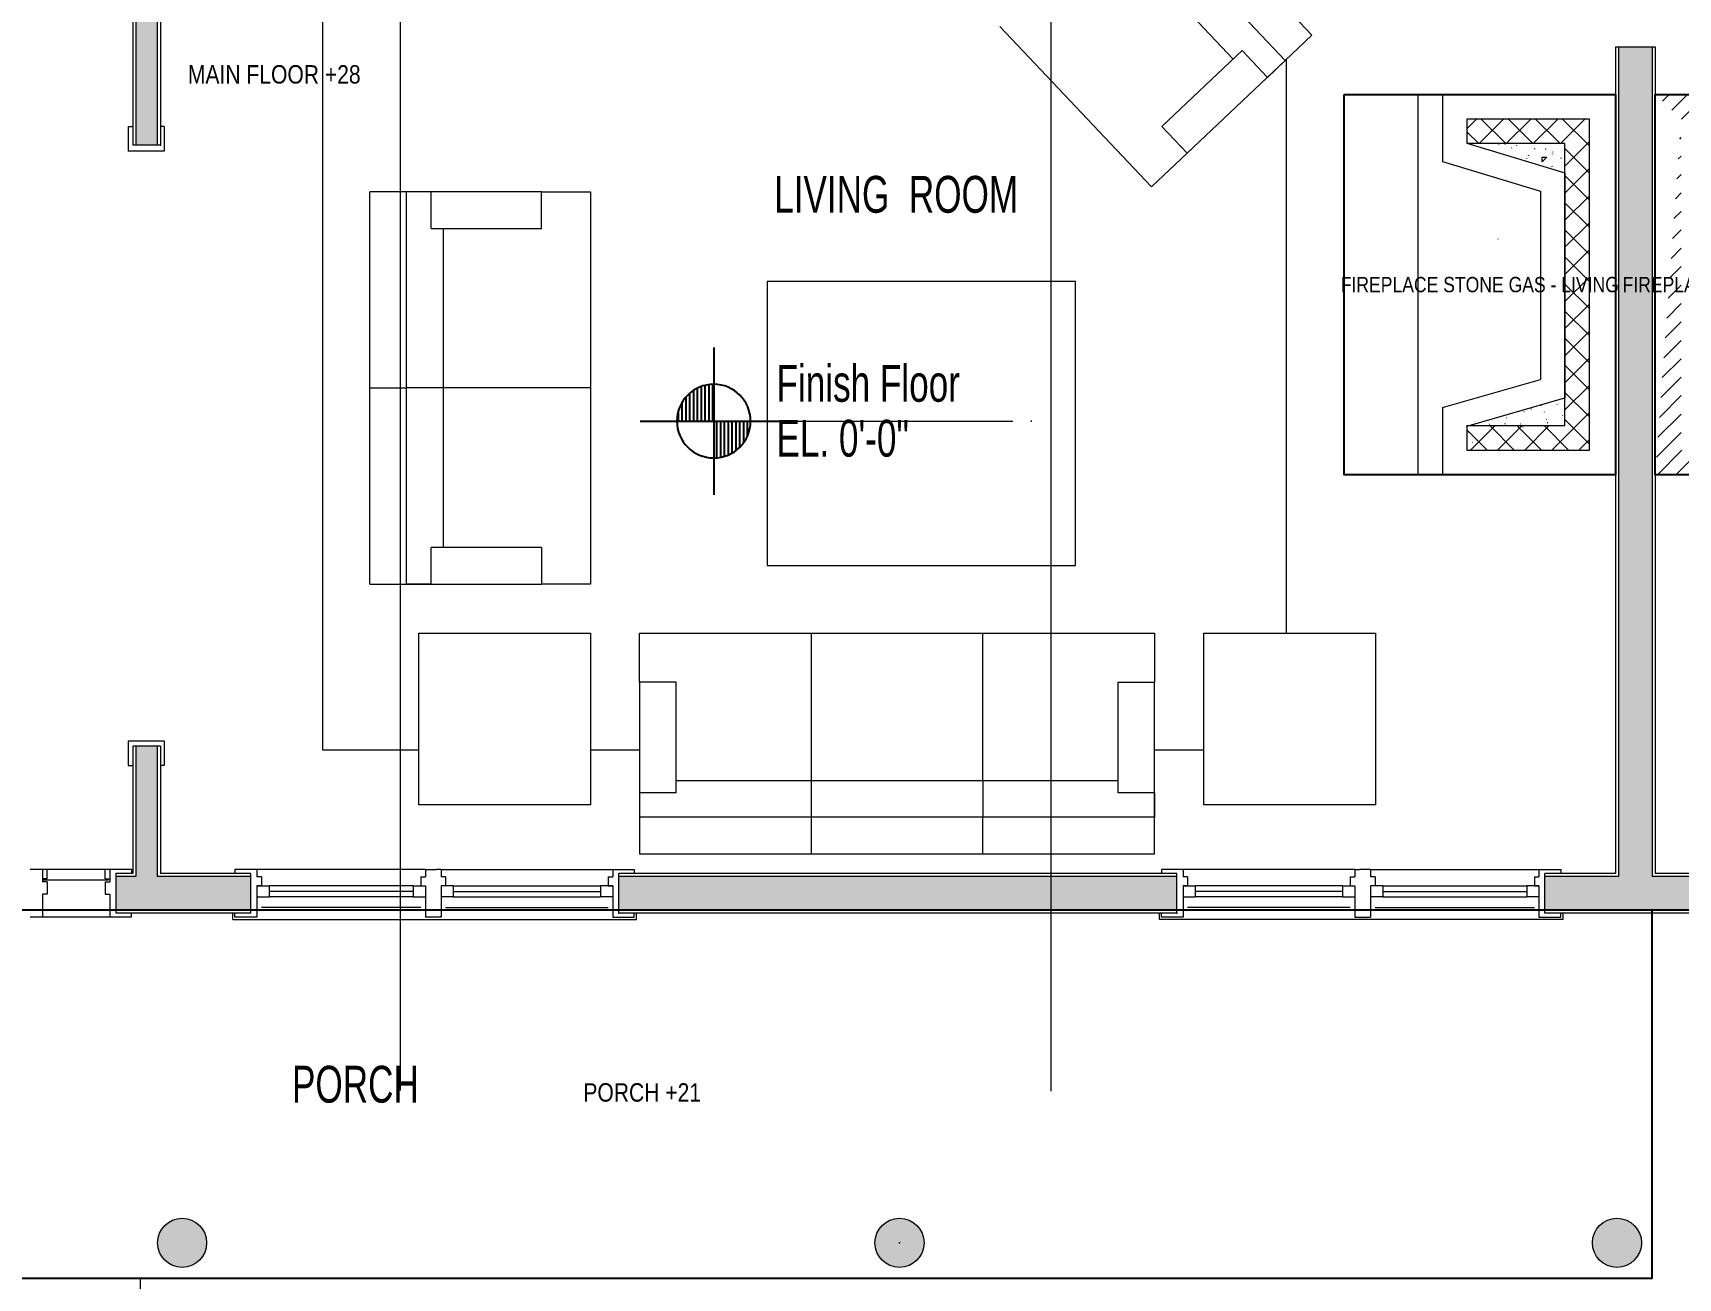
# Model space of a CAD drawing. Extents: x -864 to 864, y -576 to 576.
# Drawn here: x 0.6 to 268.9, y -346.3 to -143.2 of the extents above; entities that cross this region are included whole.
import ezdxf
from ezdxf.enums import TextEntityAlignment as Align

# ---------------------------------------------------------------- set-up
doc = ezdxf.new("R2010")
doc.units = 0
doc.header["$MEASUREMENT"] = 0
for name, color, linetype in [('1.1COLLINE', 7, 'Continuous'), ('1.1FILL', 7, 'Continuous'), ('1.1FIREPLACE', 32, 'Continuous'), ('1.1FLOOR-LEVELS', 30, 'Continuous'), ('1.1NOTES', 3, 'Continuous'), ('1.1OBJNAMES', 2, 'Continuous'), ('1.1PORCH', 3, 'Continuous'), ('1.1PORCH-POSTS', 5, 'Continuous'), ('1.1RMNAMES', 5, 'Continuous'), ('1.1STAIRS', 4, 'Continuous'), ('1.1WALL', 7, 'Continuous'), ('1.1WINDOWS', 3, 'Continuous')]:
    doc.layers.add(name, color=color, linetype=linetype)
doc.styles.add('DCADTXTSTYLE1', font='ARIAL NARROW')
doc.styles.add('DCADTXTSTYLE30', font='ARIAL NARROW')
doc.styles.add('DCADTXTSTYLE31', font='ARIAL NARROW')
doc.styles.add('DCADTXTSTYLE66', font='ARIAL NARROW')
doc.styles.add('DCADTXTSTYLE70', font='ARIAL NARROW')
pattern_1 = [(0, (0, 0), (0, 12), [0.75, -11.25]), (90, (0.75, 0), (-12, 7e-16), [0.75, -11.25]), (45, (0, 0), (-12, 12), [1.0607, -15.9099]), (45, (12, 0), (-12, 12), [1.0607, -15.9099]), (0, (6.75, 4.5), (0, 12), [0.75, -11.25]), (90, (6.75, 15.75), (-12, 7e-16), [0.75, -11.25]), (45, (6.75, 15.75), (-12, 12), [1.0607, -15.9099]), (45, (18.75, 15.75), (-12, 12), [1.0607, -15.9099]), (20, (0, 0), (-1.02606, 2.819078), [-2.925, 0.075]), (55, (0, 0), (-2.457456, 1.72073), [-2.925, 0.075]), (80, (0, 0), (-2.954423, 0.520945), [-2.925, 0.075])]

# ---------------------------------------------------------------- blocks, each defined once
blk = doc.blocks.new('ARCHSM8')
at = {"color": 1, "linetype": 'Continuous', "ltscale": 12.015892}
for p, q in [((0, 12.01), (0, -12.01)), ((-12.01, 0), (12.01, 0))]:
    blk.add_line(p, q, dxfattribs=at)
at = {"color": 3, "linetype": 'Continuous', "ltscale": 12.015892}
for p, q in [((-2.63, 0), (-2.63, 5.4)), ((-2, 0), (-2, 5.66)), ((-1.38, 0), (-1.38, 5.85)), ((-0.75, 0), (-0.75, 5.96)), ((-0.13, 0), (-0.13, 6.01)), ((-5.13, 0), (-5.13, 3.12)), ((-4.51, 0), (-4.51, 3.97)), ((-3.88, 0), (-3.88, 4.59)), ((-3.25, 0), (-3.25, 5.05)), ((-5.76, 0), (-5.76, 1.72)), ((0.5, -5.99), (0.5, 0)), ((1.13, -5.9), (1.13, 0)), ((1.75, -5.75), (1.75, 0)), ((2.38, -5.52), (2.38, 0)), ((3, -5.2), (3, 0)), ((3.63, -4.79), (3.63, 0)), ((4.26, -4.24), (4.26, 0)), ((4.88, -3.5), (4.88, 0)), ((5.51, -2.4), (5.51, 0))]:
    blk.add_line(p, q, dxfattribs=at)
for start, end in [(90, 180), (0, 90), (180, 270), (270, 360)]:
    blk.add_arc((0, 0), 6.01, start, end, dxfattribs=at)

msp = doc.modelspace()

# ---------------------------------------------------------------- hatches: boundary and pattern name
at = {"layer": '1.1FILL', "linetype": 'Continuous', "lineweight": 0, "ltscale": 8}
for points in [[(20.93, -140.55), (17.43, -138.4), (17.43, -161.52), (20.93, -161.52)], [(281.7, -286.28), (281.7, -280.78), (264.7, -280.78), (264.7, -145.53), (259.2, -145.53), (259.2, -280.78), (247.2, -280.78), (247.2, -286.28)], [(36.2, -286.28), (36.2, -280.78), (20.93, -280.78), (20.93, -259.52), (17.43, -259.52), (17.43, -280.78), (14.2, -280.78), (14.2, -286.28)], [(187.2, -286.28), (187.2, -280.78), (96.2, -280.78), (96.2, -286.28)], [(28.97, -340.53, 1), (20.97, -340.53, 1)], [(145.96, -340.53, 1), (137.96, -340.53, 1)], [(262.96, -340.53, 1), (254.96, -340.53, 1)]]:
    msp.add_hatch(color=7, dxfattribs=at).paths.add_polyline_path(points, flags=0)
at = {"layer": '1.1FIREPLACE', "linetype": 'Continuous', "lineweight": 0, "ltscale": 383.987732}
h = msp.add_hatch(dxfattribs=at)
h.set_pattern_fill('ansi31', color=11, scale=2.125, style=0, pattern_type=2)
h.set_pattern_definition([(45, (0, 0), (-1.502602, 1.502602), [])])
h.paths.add_polyline_path([(265.2, -153.28), (293.43, -153.28), (293.43, -164.22), (277.43, -169.07), (277.43, -199.74), (293.43, -204.33), (293.43, -215.28), (265.2, -215.28), (269.43, -157.28), (289.43, -157.28), (289.43, -161.21), (273.43, -166.06), (273.43, -202.75), (289.18, -207.28), (289.43, -211.28), (269.43, -211.28), (269.43, -157.28)], flags=0)
h = msp.add_hatch(dxfattribs=at)
h.set_pattern_fill('ansi37', color=11, scale=3.125, style=0, pattern_type=2)
h.set_pattern_definition([(45, (0, 0), (-2.20971, 2.20971), []), (-45, (0, 0), (2.20971, 2.20971), [])])
h.paths.add_polyline_path([(234.71, -161.28), (234.48, -157.28), (254.48, -157.28), (254.48, -211.28), (234.48, -211.28), (234.48, -207.28), (250.48, -207.28), (250.48, -161.28)], flags=0)
h = msp.add_hatch(dxfattribs=at)
h.set_pattern_fill('concrete', color=11, scale=0.75, style=0, pattern_type=2)
h.set_pattern_definition(pattern_1)
h.paths.add_polyline_path([(250.48, -161.28), (250.48, -166.06), (234.71, -161.28)], flags=0)
h = msp.add_hatch(dxfattribs=at)
h.set_pattern_fill('concrete', color=11, scale=0.75, style=0, pattern_type=2)
h.set_pattern_definition(pattern_1)
h.paths.add_polyline_path([(250.48, -207.54), (250.48, -202.75), (234.71, -207.54)], flags=0)

# ---------------------------------------------------------------- linework, layer by layer
at = {"layer": '1.1COLLINE', "color": 7, "linetype": 'Continuous', "lineweight": 0, "ltscale": 96}
for p, q in [((60.58, -315.69), (60.58, -32.01)), ((166.7, -315.79), (166.7, -32.1))]:
    msp.add_line(p, q, dxfattribs=at)
at = {"layer": '1.1FIREPLACE', "color": 1, "linetype": 'Continuous', "lineweight": 0, "ltscale": 12}
for p, q in [((230.48, -153.28), (214.48, -153.28)), ((214.48, -153.28), (214.48, -215.28)), ((234.48, -161.21), (250.48, -166.06)), ((250.48, -166.06), (250.48, -202.75)), ((234.48, -207.35), (250.48, -202.75)), ((230.48, -215.28), (214.48, -215.28))]:
    msp.add_line(p, q, dxfattribs=at)
at = {"layer": '1.1FIREPLACE', "color": 7, "linetype": 'Continuous', "lineweight": 0, "ltscale": 383.987732}
for p, q in [((230.48, -153.28), (226.48, -153.28)), ((226.48, -215.28), (230.61, -215.28))]:
    msp.add_line(p, q, dxfattribs=at)
at = {"layer": '1.1FIREPLACE', "color": 1, "linetype": 'Continuous', "lineweight": 0, "ltscale": 8}
msp.add_line((226.48, -153.28), (226.48, -215.28), dxfattribs=at)
at = {"layer": '1.1FIREPLACE', "color": 5, "linetype": 'Continuous', "lineweight": 0, "ltscale": 383.987732}
for p, q in [((258.7, -153.28), (230.48, -153.28)), ((230.48, -153.28), (230.48, -164.22)), ((258.7, -215.28), (258.7, -153.28)), ((265.2, -153.28), (293.43, -153.28)), ((265.2, -215.28), (265.2, -153.28)), ((230.48, -204.33), (230.48, -215.28)), ((258.7, -215.28), (230.48, -215.28)), ((265.2, -215.28), (293.43, -215.28))]:
    msp.add_line(p, q, dxfattribs=at)
at = {"layer": '1.1FIREPLACE', "color": 1, "linetype": 'Continuous', "lineweight": 0, "ltscale": 383.987732}
for p, q in [((234.48, -157.28), (234.48, -161.28)), ((254.48, -157.28), (234.48, -157.28)), ((254.48, -211.28), (254.48, -157.28)), ((244.62, -160.64), (244.58, -160.62)), ((250.48, -161.28), (234.48, -161.28)), ((239.74, -161.42), (239.67, -161.39)), ((249.86, -163.7), (249.84, -163.63)), ((250.48, -207.28), (250.48, -161.28)), ((239.59, -176.87), (239.55, -176.8)), ((234.48, -207.28), (234.48, -211.28)), ((234.48, -207.28), (250.48, -207.28)), ((234.88, -208.47), (234.84, -208.41)), ((234.48, -211.28), (254.48, -211.28)), ((235.41, -210.02), (235.34, -209.99))]:
    msp.add_line(p, q, dxfattribs=at)
at = {"layer": '1.1FIREPLACE', "color": 5, "linetype": 'Continuous', "lineweight": 0, "ltscale": 12}
for p, q in [((230.48, -164.22), (246.48, -169.07)), ((246.48, -169.07), (246.48, -199.74)), ((230.48, -204.33), (246.48, -199.74))]:
    msp.add_line(p, q, dxfattribs=at)
at = {"layer": '1.1FLOOR-LEVELS'}
for points, elevation in [([(-191.3, 229.72), (216.7, 229.72), (216.7, 73.72), (264.7, 73.72), (264.7, -82.28), (408.7, -82.28), (408.7, -286.28), (-191.3, -286.28), (-191.3, -262.28), (-185.8, -262.28), (-185.8, -94.64), (-288.8, -94.64), (-288.8, -10.28), (-185.8, -10.28), (-185.8, 49.72), (-191.3, 49.72)], 28), ([(-119.3, -346.3), (264.7, -346.3), (264.7, -286.28), (-119.3, -286.28)], 21)]:
    msp.add_lwpolyline(points, close=True, dxfattribs=dict(at, elevation=elevation))
at = {"layer": '1.1NOTES', "color": 11, "linetype": 'Continuous', "lineweight": 0, "ltscale": 12}
for p, q in [((184.47, -117.46), (209.21, -143.62)), ((180.11, -121.59), (204.85, -147.74)), ((196.37, -147.5), (179.88, -130.07)), ((47.86, -139.49), (47.86, -260.13)), ((183.06, -168.36), (158.32, -142.21)), ((204.85, -147.74), (209.21, -143.62)), ((197.83, -146.13), (184.75, -158.5)), ((197.83, -146.13), (201.95, -150.49)), ((188.87, -162.86), (204.85, -147.74)), ((201.95, -150.49), (204.85, -147.74)), ((205.05, -241.13), (205.05, -147.56)), ((184.75, -158.5), (188.87, -162.86)), ((188.87, -162.86), (183.06, -168.36)), ((55.56, -233.13), (55.56, -169.13)), ((61.56, -169.13), (55.56, -169.13)), ((61.56, -233.13), (61.56, -169.13)), ((83.56, -169.13), (61.56, -169.13)), ((65.56, -169.13), (61.56, -169.13)), ((65.56, -175.13), (65.56, -169.13)), ((83.56, -169.13), (91.56, -169.13)), ((83.56, -175.13), (83.56, -169.13)), ((91.56, -169.13), (91.56, -233.13)), ((65.56, -175.13), (83.56, -175.13)), ((67.56, -175.13), (67.56, -227.13)), ((55.56, -201.13), (61.56, -201.13)), ((67.56, -201.13), (61.56, -201.13)), ((91.56, -201.13), (67.56, -201.13)), ((83.56, -227.13), (65.56, -227.13)), ((65.56, -233.13), (65.56, -227.13)), ((83.56, -227.13), (83.56, -233.13)), ((55.56, -233.13), (61.56, -233.13)), ((61.56, -233.13), (83.56, -233.13)), ((65.56, -233.13), (61.56, -233.13)), ((91.56, -233.13), (83.56, -233.13)), ((63.56, -269.13), (63.56, -241.13)), ((63.56, -241.13), (91.56, -241.13)), ((91.56, -241.13), (91.56, -269.13)), ((99.56, -249.13), (99.56, -241.13)), ((99.56, -241.13), (183.56, -241.13)), ((127.56, -241.13), (127.56, -265.13)), ((155.56, -265.13), (155.56, -241.13)), ((183.56, -241.13), (183.56, -249.13)), ((191.56, -269.13), (191.56, -241.13)), ((191.56, -241.13), (219.56, -241.13)), ((219.56, -241.13), (219.56, -269.13)), ((105.56, -249.13), (99.56, -249.13)), ((99.56, -249.13), (99.56, -271.13)), ((105.56, -267.13), (105.56, -249.13)), ((177.56, -249.13), (177.56, -267.13)), ((177.56, -249.13), (183.56, -249.13)), ((183.56, -271.13), (183.56, -249.13)), ((47.86, -260.13), (63.56, -260.13)), ((91.56, -260.13), (99.56, -260.13)), ((183.56, -260.13), (191.56, -260.13)), ((105.56, -265.13), (177.56, -265.13)), ((127.56, -265.13), (127.56, -271.13)), ((155.56, -265.13), (155.56, -271.13)), ((105.56, -267.13), (99.56, -267.13)), ((99.56, -267.13), (99.56, -271.13)), ((183.56, -267.13), (177.56, -267.13)), ((183.56, -267.13), (183.56, -271.13)), ((91.56, -269.13), (63.56, -269.13)), ((219.56, -269.13), (191.56, -269.13)), ((183.56, -271.13), (99.56, -271.13)), ((99.56, -271.13), (99.56, -277.13)), ((127.56, -271.13), (127.56, -277.13)), ((155.56, -277.13), (155.56, -271.13)), ((183.56, -277.13), (183.56, -271.13)), ((183.56, -277.13), (99.56, -277.13))]:
    msp.add_line(p, q, dxfattribs=at)
at = {"layer": '1.1NOTES', "color": 1, "linetype": 'Continuous', "lineweight": 0, "ltscale": 12}
msp.add_line((111.67, -206.54), (160.44, -206.54), dxfattribs=at)
at = {"layer": '1.1NOTES', "color": 11, "linetype": 'Continuous', "lineweight": 0, "ltscale": 12}
msp.add_lwpolyline([(120.36, -230.11), (170.65, -230.11), (170.65, -183.76), (120.36, -183.76)], close=True, dxfattribs=at)
at = {"layer": '1.1NOTES', "color": 51, "linetype": 'Continuous', "lineweight": 0, "ltscale": 4}
msp.add_point((163.44, -206.54), dxfattribs=at)
at = {"layer": '1.1OBJNAMES'}
for points in [[(214.48, -153.28), (258.7, -153.28), (258.7, -215.28), (214.48, -215.28)], [(309.43, -215.28), (265.2, -215.28), (265.2, -153.28), (309.43, -153.28)]]:
    msp.add_lwpolyline(points, close=True, dxfattribs=at)
at = {"layer": '1.1PORCH', "color": 3, "linetype": 'Continuous', "lineweight": 0, "ltscale": 12}
for p, q in [((264.7, -286.28), (264.7, -346.28)), ((264.7, -346.28), (-119.3, -346.28))]:
    msp.add_line(p, q, dxfattribs=at)
at = {"layer": '1.1PORCH-POSTS', "color": 5, "linetype": 'Continuous', "lineweight": 0, "ltscale": 12}
for centre in [(24.97, -340.53), (141.96, -340.53), (258.96, -340.53)]:
    msp.add_circle(centre, 4, dxfattribs=at)
at = {"layer": '1.1STAIRS', "color": 3, "linetype": 'Continuous', "lineweight": 0, "ltscale": 24}
msp.add_line((18.2, -366.28), (18.2, -346.28), dxfattribs=at)
at = {"layer": '1.1WALL', "color": 5, "linetype": 'Continuous', "lineweight": 0, "ltscale": 12}
for p, q in [((16.93, -138.19), (16.93, -161.52)), ((21.43, -140.76), (21.43, -161.52)), ((258.7, -145.53), (258.7, -280.28)), ((265.2, -145.53), (265.2, -280.28)), ((16.93, -259.52), (16.93, -280.28)), ((21.43, -259.52), (21.43, -280.28)), ((16.93, -280.28), (14.2, -280.28)), ((36.2, -280.28), (21.43, -280.28)), ((187.2, -280.28), (96.2, -280.28)), ((258.7, -280.28), (247.2, -280.28)), ((281.7, -280.28), (265.2, -280.28)), ((36.2, -286.78), (14.2, -286.78)), ((187.2, -286.78), (96.2, -286.78)), ((281.7, -286.78), (247.2, -286.78))]:
    msp.add_line(p, q, dxfattribs=at)
at = {"layer": '1.1WALL', "color": 7, "linetype": 'Continuous', "lineweight": 0, "ltscale": 12}
for p, q in [((17.43, -138.4), (17.43, -161.52)), ((20.93, -140.55), (20.93, -161.52)), ((259.2, -145.53), (259.2, -280.78)), ((264.7, -145.53), (264.7, -280.78)), ((17.43, -259.52), (17.43, -280.78)), ((20.93, -259.52), (20.93, -280.78)), ((17.43, -280.78), (14.2, -280.78)), ((36.2, -280.78), (20.93, -280.78)), ((187.2, -280.78), (96.2, -280.78)), ((259.2, -280.78), (247.2, -280.78)), ((281.7, -280.78), (264.7, -280.78)), ((36.2, -286.28), (14.2, -286.28)), ((187.2, -286.28), (96.2, -286.28)), ((281.7, -286.28), (247.2, -286.28))]:
    msp.add_line(p, q, dxfattribs=at)
at = {"layer": '1.1WALL', "color": 1, "linetype": 'Continuous', "lineweight": 0, "ltscale": 12}
for p, q in [((258.7, -145.53), (265.2, -145.53)), ((21.43, -161.52), (16.93, -161.52)), ((21.43, -259.52), (16.93, -259.52)), ((14.2, -286.78), (14.2, -280.28)), ((36.2, -286.78), (36.2, -280.28)), ((96.2, -286.78), (96.2, -280.28)), ((187.2, -286.78), (187.2, -280.28)), ((247.2, -286.78), (247.2, -280.28))]:
    msp.add_line(p, q, dxfattribs=at)
at = {"layer": '1.1WALL', "color": 3, "linetype": 'Continuous', "lineweight": 0, "ltscale": 24}
for p, q in [((16.18, -158.52), (16.18, -162.52)), ((22.06, -158.52), (22.06, -162.52)), ((22.06, -162.52), (16.18, -162.52)), ((16.18, -258.71), (16.18, -262.71)), ((22.06, -258.71), (16.18, -258.71)), ((22.06, -258.71), (22.06, -262.71))]:
    msp.add_line(p, q, dxfattribs=at)
at = {"layer": '1.1WALL', "color": 3, "linetype": 'Continuous', "lineweight": 0, "ltscale": 12}
for p, q in [((16.18, -158.52), (16.81, -158.52)), ((22.06, -158.52), (21.43, -158.52)), ((16.18, -262.71), (16.81, -262.71)), ((22.06, -262.71), (21.43, -262.71))]:
    msp.add_line(p, q, dxfattribs=at)
at = {"layer": '1.1WALL', "color": 51, "linetype": 'Continuous', "lineweight": 0, "ltscale": 12}
msp.add_point((21.43, -161.52), dxfattribs=at)
at = {"layer": '1.1WALL', "color": 1, "linetype": 'Continuous', "lineweight": 0, "ltscale": 12}
msp.add_point((265.2, -184.28), dxfattribs=at)
at = {"layer": '1.1WINDOWS', "color": 3, "linetype": 'Continuous', "lineweight": 0, "ltscale": 12}
for p, q in [((2.95, -279.65), (0.2, -279.65)), ((2.2, -279.65), (2.2, -281.65)), ((12.95, -281.39), (2.2, -281.39)), ((16.7, -279.65), (12.45, -279.65)), ((13.2, -279.65), (13.2, -281.65)), ((16.7, -279.65), (16.7, -280.28)), ((2.2, -283.65), (2.2, -287.4)), ((13.2, -283.65), (13.2, -287.4)), ((37.16, -282.34), (39.16, -282.34)), ((37.16, -284.09), (39.16, -284.09)), ((39.16, -282.34), (39.16, -284.09)), ((62.65, -283.22), (39.16, -283.22)), ((62.65, -282.34), (62.65, -284.09)), ((62.65, -282.34), (64.65, -282.34)), ((62.65, -284.09), (64.65, -284.09)), ((69.2, -282.34), (67.2, -282.34)), ((69.2, -284.09), (67.2, -284.09)), ((69.2, -282.34), (69.2, -284.09)), ((69.2, -283.22), (93.2, -283.22)), ((93.2, -282.34), (93.2, -284.09)), ((95.2, -282.34), (93.2, -282.34)), ((95.2, -284.09), (93.2, -284.09)), ((188.2, -282.34), (190.2, -282.34)), ((188.2, -284.09), (190.2, -284.09)), ((190.2, -282.34), (190.2, -284.09)), ((214.2, -283.22), (190.2, -283.22)), ((214.2, -282.34), (214.2, -284.09)), ((214.2, -282.34), (216.2, -282.34)), ((214.2, -284.09), (216.2, -284.09)), ((220.75, -282.34), (218.75, -282.34)), ((220.75, -284.09), (218.75, -284.09)), ((220.75, -282.34), (220.75, -284.09)), ((220.75, -283.22), (244.24, -283.22)), ((244.24, -282.34), (244.24, -284.09)), ((246.24, -282.34), (244.24, -282.34)), ((246.24, -284.09), (244.24, -284.09)), ((16.7, -287.4), (16.7, -286.78)), ((2.2, -287.4), (0.2, -287.4)), ((16.7, -287.4), (13.2, -287.4))]:
    msp.add_line(p, q, dxfattribs=at)
at = {"layer": '1.1WINDOWS', "color": 3, "linetype": 'Continuous', "lineweight": 0, "ltscale": 24}
for p, q in [((2.95, -281.15), (2.2, -281.15)), ((2.95, -281.65), (2.2, -281.65)), ((2.95, -281.15), (2.95, -279.65)), ((2.95, -281.65), (2.95, -283.65)), ((12.45, -281.15), (12.45, -279.65)), ((12.45, -281.15), (13.2, -281.15)), ((12.45, -281.65), (13.2, -281.65)), ((12.45, -281.65), (12.45, -283.65)), ((37.16, -279.65), (33.58, -279.65)), ((33.58, -279.65), (33.58, -280.28)), ((37.16, -279.65), (37.16, -280.84)), ((37.91, -280.84), (37.16, -280.84)), ((37.91, -280.84), (37.91, -282.34)), ((63.9, -280.84), (64.65, -280.84)), ((63.9, -280.84), (63.9, -282.34)), ((64.65, -279.65), (66.4, -279.65)), ((64.65, -279.65), (64.65, -280.84)), ((67.2, -279.65), (66.45, -279.65)), ((67.2, -279.65), (67.2, -280.84)), ((67.95, -280.84), (67.2, -280.84)), ((67.95, -280.84), (67.95, -282.34)), ((94.45, -280.84), (95.2, -280.84)), ((94.45, -280.84), (94.45, -282.34)), ((95.2, -279.65), (95.2, -280.84)), ((95.2, -279.65), (98.7, -279.65)), ((98.7, -279.65), (98.7, -280.28)), ((188.2, -279.65), (184.7, -279.65)), ((184.7, -279.65), (184.7, -280.28)), ((188.2, -279.65), (188.2, -280.84)), ((188.95, -280.84), (188.2, -280.84)), ((188.95, -280.84), (188.95, -282.34)), ((215.45, -280.84), (216.2, -280.84)), ((215.45, -280.84), (215.45, -282.34)), ((216.2, -279.65), (216.95, -279.65)), ((216.2, -279.65), (216.2, -280.84)), ((218.75, -279.65), (217, -279.65)), ((218.75, -279.65), (218.75, -280.84)), ((219.5, -280.84), (218.75, -280.84)), ((219.5, -280.84), (219.5, -282.34)), ((245.49, -280.84), (246.24, -280.84)), ((245.49, -280.84), (245.49, -282.34)), ((246.24, -279.65), (246.24, -280.84)), ((246.24, -279.65), (249.83, -279.65)), ((249.83, -279.65), (249.83, -280.28)), ((2.95, -283.65), (2.2, -283.65)), ((12.45, -283.65), (13.2, -283.65)), ((37.16, -282.34), (37.16, -287.4)), ((37.91, -282.34), (37.16, -282.34)), ((63.9, -282.34), (64.65, -282.34)), ((64.65, -282.34), (64.65, -287.4)), ((67.95, -282.34), (67.2, -282.34)), ((67.2, -282.34), (67.2, -287.4)), ((94.45, -282.34), (95.2, -282.34)), ((95.2, -282.34), (95.2, -287.4)), ((188.2, -282.34), (188.2, -287.4)), ((188.95, -282.34), (188.2, -282.34)), ((215.45, -282.34), (216.2, -282.34)), ((216.2, -282.34), (216.2, -287.4)), ((219.5, -282.34), (218.75, -282.34)), ((218.75, -282.34), (218.75, -287.4)), ((245.49, -282.34), (246.24, -282.34)), ((246.24, -282.34), (246.24, -287.4)), ((33.58, -287.4), (33.58, -286.78)), ((98.7, -287.4), (98.7, -286.78)), ((184.7, -287.4), (184.7, -286.78)), ((249.83, -287.4), (249.83, -286.78)), ((37.16, -287.4), (33.58, -287.4)), ((67.2, -287.4), (64.65, -287.4)), ((95.2, -287.4), (98.7, -287.4)), ((188.2, -287.4), (184.7, -287.4)), ((216.2, -287.4), (218.75, -287.4)), ((246.24, -287.4), (249.83, -287.4))]:
    msp.add_line(p, q, dxfattribs=at)
at = {"layer": '1.1WINDOWS', "color": 1, "linetype": 'Continuous', "lineweight": 0, "ltscale": 12}
for p, q in [((13.2, -279.65), (2.95, -279.65)), ((13.2, -287.4), (2.2, -287.4))]:
    msp.add_line(p, q, dxfattribs=at)
at = {"layer": '1.1WINDOWS', "color": 7, "linetype": 'Continuous', "lineweight": 0, "ltscale": 12}
for p, q in [((64.65, -279.65), (37.16, -279.65)), ((67.2, -279.65), (95.2, -279.65)), ((216.2, -279.65), (188.2, -279.65)), ((218.75, -279.65), (246.24, -279.65)), ((33.23, -287.78), (99.05, -287.78)), ((250.17, -287.78), (184.36, -287.78))]:
    msp.add_line(p, q, dxfattribs=at)
at = {"layer": '1.1WINDOWS', "color": 11, "linetype": 'Continuous', "lineweight": 0, "ltscale": 24}
for p, q in [((62.65, -282.34), (39.16, -282.34)), ((62.65, -284.09), (39.16, -284.09)), ((69.2, -282.34), (93.2, -282.34)), ((69.2, -284.09), (93.2, -284.09)), ((214.2, -282.34), (190.2, -282.34)), ((214.2, -284.09), (190.2, -284.09)), ((220.75, -282.34), (244.24, -282.34)), ((220.75, -284.09), (244.24, -284.09))]:
    msp.add_line(p, q, dxfattribs=at)
at = {"layer": '1.1WINDOWS', "color": 7, "linetype": 'Continuous', "lineweight": 0, "ltscale": 24}
for p, q in [((33.23, -287.78), (33.23, -286.78)), ((99.05, -287.78), (99.05, -286.78)), ((184.36, -287.78), (184.36, -286.78)), ((250.17, -287.78), (250.17, -286.78))]:
    msp.add_line(p, q, dxfattribs=at)
at = {"layer": '1.1WINDOWS', "color": 11, "linetype": 'Continuous', "lineweight": 0, "ltscale": 3}
for p, q in [((63.9, -285.84), (37.91, -285.84)), ((67.95, -285.84), (94.45, -285.84)), ((215.45, -285.84), (188.95, -285.84)), ((219.5, -285.84), (245.49, -285.84))]:
    msp.add_line(p, q, dxfattribs=at)
at = {"layer": '1.1WINDOWS', "color": 51, "linetype": 'Continuous', "lineweight": 0, "ltscale": 12}
msp.add_point((14.2, -280.28), dxfattribs=at)
at = {"layer": '1.1WINDOWS', "color": 51, "linetype": 'Continuous', "lineweight": 0}
for p in [(96.2, -286.78), (187.2, -286.78)]:
    msp.add_point(p, dxfattribs=at)
at = {"layer": '1.1WINDOWS', "color": 3, "linetype": 'Continuous', "lineweight": 0, "ltscale": 24}
msp.add_point((141.96, -340.53), dxfattribs=at)

# ---------------------------------------------------------------- block references
at = {"layer": '1.1NOTES', "color": 250, "linetype": 'Continuous', "lineweight": 0, "ltscale": 0.03125}
msp.add_blockref('ARCHSM8', (111.67, -206.54), dxfattribs=at)

# ---------------------------------------------------------------- texts
at = {"layer": '1.1FLOOR-LEVELS', "style": 'DCADTXTSTYLE1'}
for s, p in [('MAIN FLOOR +28', (40, -150)), ('PORCH +21', (100, -316))]:
    msp.add_text(s, height=3, dxfattribs=at).set_placement(p, align=Align.MIDDLE_CENTER)
at = {"layer": '1.1NOTES', "color": 5, "linetype": 'Continuous', "lineweight": 0, "ltscale": 15.996, "width": 0.833333}
for s, height, style, p in [('Finish Floor', 5.9985, 'DCADTXTSTYLE30', (121.9, -205.18)), ('EL. 0\'-0"', 5.998, 'DCADTXTSTYLE31', (121.9, -214.13))]:
    msp.add_text(s, height=height, dxfattribs=dict(at, style=style)).set_placement(p, align=Align.BOTTOM_LEFT)
at = {"layer": '1.1OBJNAMES', "style": 'DCADTXTSTYLE1'}
for s, p in [('FIREPLACE STONE GAS - LIVING', (236.59, -184.28)), ('FIREPLACE OPEN HEARTH - SUNROOM', (287.31, -184.28))]:
    msp.add_text(s, height=2.5, dxfattribs=at).set_placement(p, align=Align.MIDDLE_CENTER)
at = {"layer": '1.1RMNAMES', "color": 5, "linetype": 'Continuous', "lineweight": 0, "ltscale": 8, "width": 0.833333}
for s, style, p in [('LIVING  ROOM', 'DCADTXTSTYLE66', (121.52, -174.36)), ('PORCH', 'DCADTXTSTYLE70', (42.89, -319.46))]:
    msp.add_text(s, height=6, dxfattribs=dict(at, style=style)).set_placement(p, align=Align.BOTTOM_LEFT)

doc.saveas('drawing.dxf')
